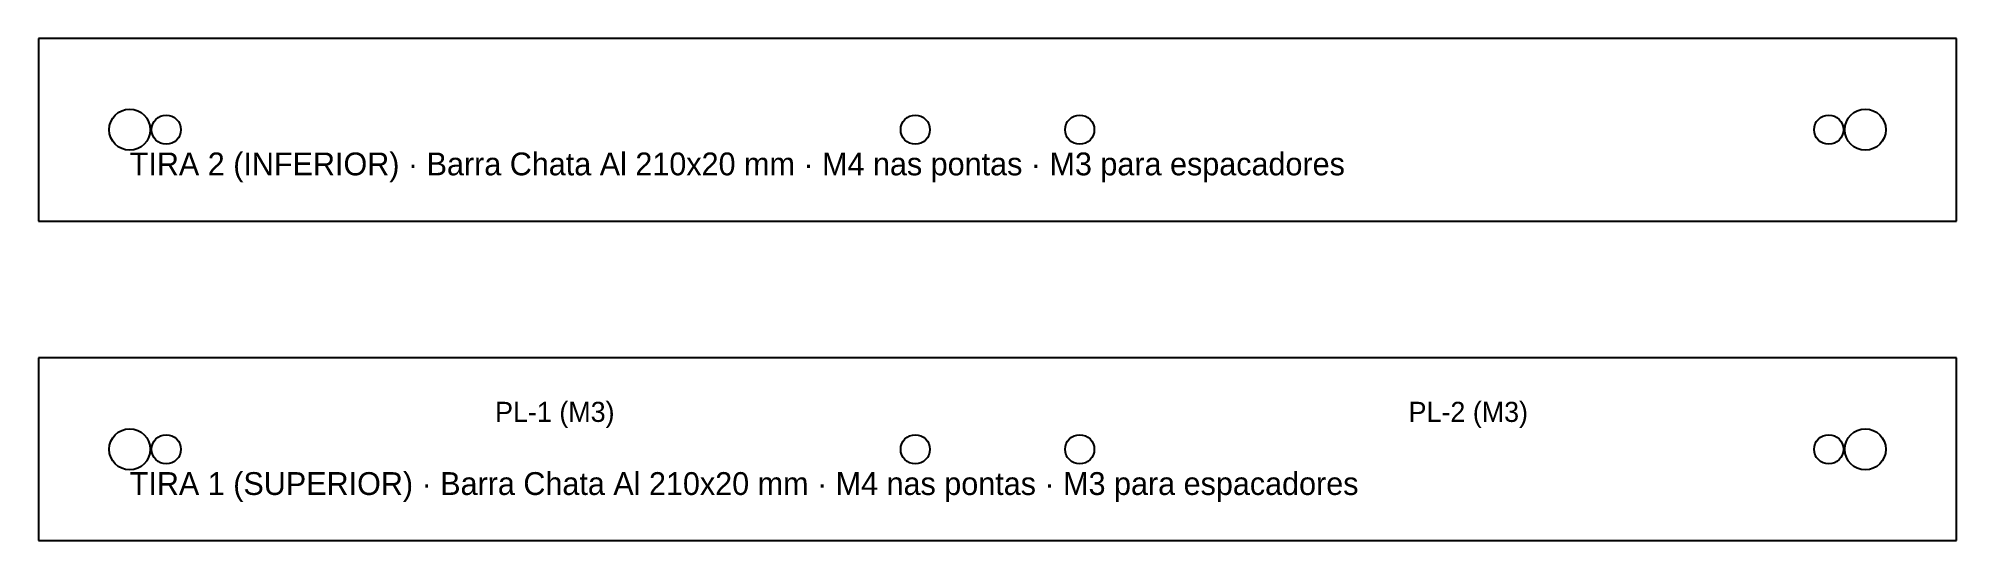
# Model space of a CAD drawing. Header units: millimetres. Extents: x 0 to 210, y 0 to 55.
import ezdxf

# ---------------------------------------------------------------- set-up
doc = ezdxf.new("R2010")
doc.units = ezdxf.units.MM

msp = doc.modelspace()

# ---------------------------------------------------------------- linework, layer by layer
at = {"layer": 'CONTORNO'}
for p, q in [((210, 55), (0, 55)), ((0, 55), (0, 35)), ((210, 35), (210, 55)), ((0, 35), (210, 35)), ((210, 20), (0, 20)), ((0, 20), (0, 0)), ((210, 0), (210, 20)), ((0, 0), (210, 0))]:
    msp.add_line(p, q, dxfattribs=at)
at = {"layer": 'FUROS'}
for centre, radius in [((10, 45), 2.25), ((14, 45), 1.6), ((96, 45), 1.6), ((114, 45), 1.6), ((196, 45), 1.6), ((200, 45), 2.25), ((10, 10), 2.25), ((14, 10), 1.6), ((96, 10), 1.6), ((114, 10), 1.6), ((196, 10), 1.6), ((200, 10), 2.25)]:
    msp.add_circle(centre, radius, dxfattribs=at)

# ---------------------------------------------------------------- texts
at = {"layer": 'GRAVACAO'}
for s, height, p in [('TIRA 2 (INFERIOR) · Barra Chata Al 210x20 mm · M4 nas pontas · M3 para espacadores', 2.5, (10, 40)), ('PL-1 (M3)', 2.2, (50, 13)), ('PL-2 (M3)', 2.2, (150, 13)), ('TIRA 1 (SUPERIOR) · Barra Chata Al 210x20 mm · M4 nas pontas · M3 para espacadores', 2.5, (10, 5))]:
    msp.add_text(s, height=height, dxfattribs=at).set_placement(p)

doc.saveas('drawing.dxf')
